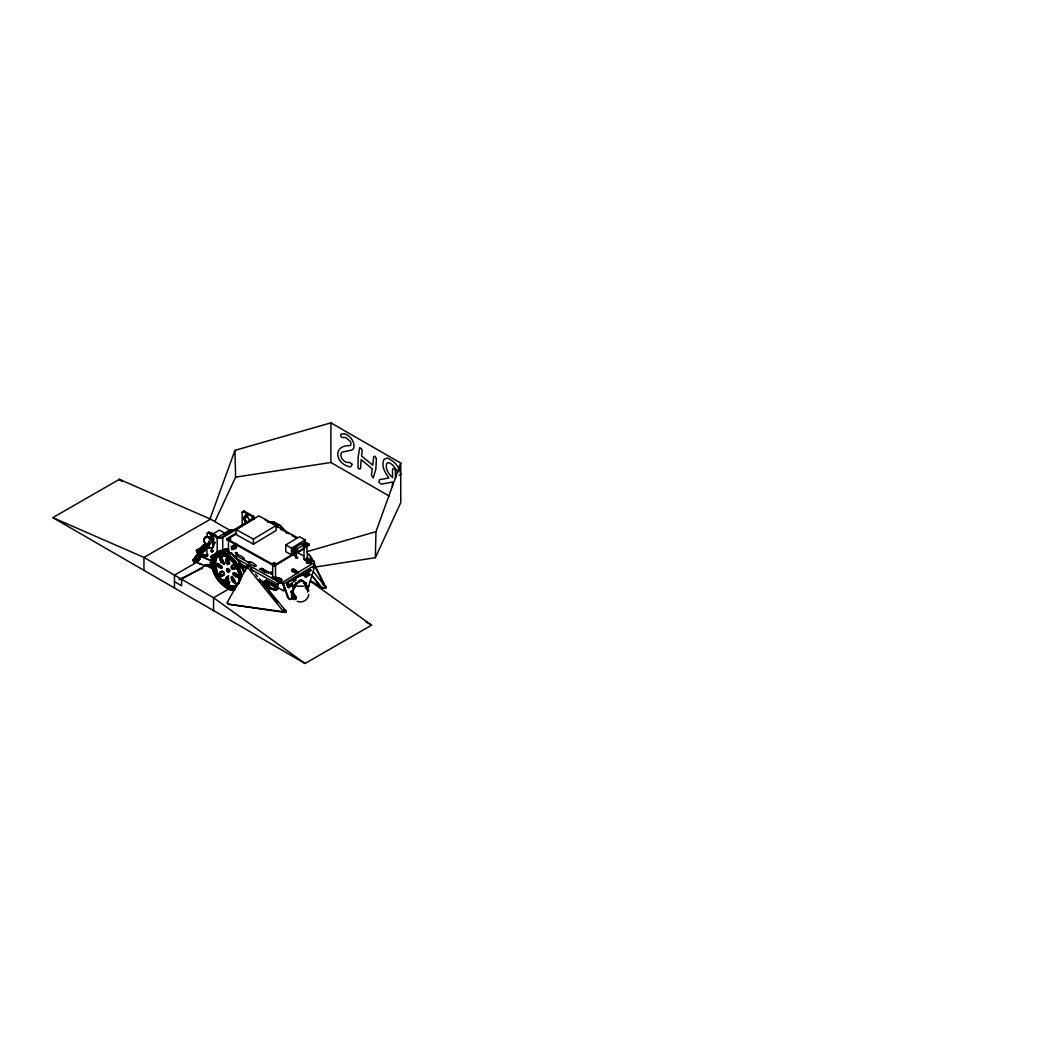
<?xml version="1.0" encoding="UTF-8"?>
<svg xmlns="http://www.w3.org/2000/svg" width="1056" height="1056" viewBox="0 0 1056 1056"><rect width="100%" height="100%" fill="white"/><g stroke="black" fill="none" stroke-linecap="round" stroke-linejoin="round"><path stroke-width="1.5" d="M297.99 572.959C292.235 563.904 287.522 573.25 297.99 572.471L313.764 562.914C314.292 557.212 315.018 569.356 314.107 566.24M194.119 559.244L194.41 560.591M201.577 547.232C200.891 551.76 205.867 548.143 201.604 547.206M202.633 547.378L204.481 545.992L205.55 547.76M203.544 545.926L203.108 547.655L203.28 546.889L205.009 547.642L204.336 548.724L206.62 546.506M195.254 560.96C198.304 558.941 194.119 561.686 196.416 560.921C194.819 562.069 197.3 560.96 194.977 559.601M223.806 574.741L223.819 572.735L222.262 571.824L219.859 572.603L219.622 575.164L221.39 576.14L222.922 575.982L224.4 572.392M233.772 564.287L231.634 565.805L231.396 568.366L232.28 568.973L234.696 569.171L236.174 565.594M310.147 581.249C313.13 581.077 322.978 591.373 325.525 587.426L313.843 564.458L314.147 561.224L313.777 565.079M236.544 532.91L226.776 538.784L226.776 539.629L274.362 566.042L274.375 565.29M286.823 584.562C288.512 588.812 298.399 575.652 294.043 580.721C297.792 579.229 293.212 581.671 296.102 579.968M392.436 486.552L392.515 482.024L381.348 484.163L378.906 482.354L379.447 479.688L388.872 477.985C385.097 472.811 380.767 465.643 384.107 459.228L387.328 458.014C393.888 460.838 399.96 467.095 400.739 474.461L399.247 475.332M205.762 544.302L207.055 544.46M304.854 575.969C304.22 578.648 309.408 575.467 308.893 573.712M311.045 570.306L310.372 569.712L302.914 574.266M205.696 545.886L206.171 547.549L206.078 546.493M315.638 566.993L375.355 557.7L375.962 531.643L400.739 463.069L330.898 422.862L234.973 450.344L209.946 519.064M294.202 599.293L295.324 599.201L295.746 596.904L295.944 598.871C298.676 597.445 287.324 587.717 293.555 592.574L292.908 598.95L294.862 599.636L295.284 597.736L292.076 592.126M212.929 543.484L208.943 537.583L205.181 537.108L203.966 541.266L205.669 545.107L203.94 541.028L204.046 538.718L206.752 536.765C210.923 537.781 213.721 542.467 213.088 546.638L212.098 548.143L208.415 547.919L211.53 548.302M267.934 572.616L261.809 568.643L264.634 570.214L261.413 568.999L260.093 569.488M196.825 560.248L196.627 560.947L196.825 560.248A2.059 1.214 59 0 0 198.554 560.644A2.059 1.214 59 0 0 198.832 558.914M203.016 547.338L204.442 545.926L203.095 545.371C201.34 545.556 200.561 550.057 202.409 547.615L198.7 553.344L199.808 554.73L201.498 554.704C202.132 552.394 210.078 547.43 204.811 545.371M209.51 542.744C207.491 541.306 208.573 544.328 209.444 542.282M208.718 542.467L209.431 542.256M210.659 542.942L210.289 544.249M204.046 538.718L205.696 536.804L207.412 536.474C211.517 537.596 214.236 542.19 213.602 546.335L212.612 547.84M213.708 544.064L213.088 546.638M266.534 588.403L276.738 589.789L277.57 583.704L279.233 582.278A5.28 3.049 0 0 1 281.569 582.252L283.193 583.48L289.054 599.042L291.971 598.871M215.12 536.342L216.269 535.524L214.17 534.349L213.919 535.286M200.086 557.185L200.191 555.707L212.758 561.752L211.332 560.419L199.478 556.129A1.65 0.977 59 0 1 199.043 555.852M206.738 544.619L206.791 543.8L206.95 544.658M206.514 548.038A2.059 1.214 59 0 0 207.623 546.744L208.613 546.44L207.504 544.21M228.914 539.603L226.776 539.629L236.544 533.768M273.042 564.089L274.006 563.191M228.07 539.378L229.548 540.778M295.271 553.199C292.723 552.842 296.96 548.473 296.446 551.839L297.871 552.473L297.475 548.671L304.22 544.711L303.758 548.909L297.792 552.499M203.557 546.44L203.478 546.889M285.701 611.569L284.711 612.454L228.703 604.256A1.624 1.584 -64.8 0 1 227.555 601.894L247.856 565.29L249.176 565.58L253.453 571.507M224.968 563.468L222.314 561.554L220.651 557.291L219.503 557.977L221.166 562.241L223.819 564.168L222.922 559.918L219.622 557.066L220.849 561.818L224.4 563.812M233.165 577.936L231.396 576.932L232.544 576.246L231.29 577.856L231.726 580.021L235.607 584.034L234.696 579.797L231.396 576.932L232.624 581.684L236.174 583.691M276.791 578.701L277.543 578.252L275.854 577.843M228.848 559.865L227.608 557.753L229.31 562.056L228.307 564.26L227.608 564.485L226.024 561.238L226.367 558.492L228.756 557.066L227.502 557.806L227.172 560.551L228.756 563.798L229.456 563.574M229.997 581.922L227.608 583.348L226.367 581.236L226.024 578.094L228.756 575.929L226.367 577.355L225.905 579.044L227.608 583.348L228.848 582.608L228.043 576.154M229.456 582.437L227.502 580.549L227.502 576.668L228.848 578.728M235.594 567.93L235.607 565.937L232.954 564.907M275.128 578.609L272.092 578.015L272.87 576.616M306.834 545.767L307.468 558.862L305.646 559.931L303.508 558.941M287.219 583.691C289.872 582.74 285.846 587.096 287.179 583.73M287.562 585.103C289.291 581.447 288.908 587.611 286.823 584.707M293.225 585.09C290.347 585.948 294.188 585.724 292.314 585.288C289.964 587.717 292.235 582.305 292.406 585.064M277.596 578.239C286.057 578.292 276.751 583.823 274.586 578.081L275.801 578.213L272.593 578.45L272.725 564.194M307.058 545.371L309.25 545.094L309.25 544.236L304.92 541.847M300.986 580.193L303.125 581.064L304.194 583.493L306.464 582.912L305.936 584.272M215.86 558.268L220.163 555.06L225.166 555.324M297.29 548.909L294.941 547.523L301.897 543.576M207.992 546.005L208.468 545.635M293.093 551.76L292.208 550.585L294.941 547.523M294.056 550.519C291.799 548.843 296.459 545.305 295.271 551.06M302.689 545.332L303.824 542.942M305.752 546.889C303.085 544.157 309.527 543.827 305.778 546.889M250.655 569.276L277.49 584.166C277.754 581.381 283.021 581.302 283.325 584.1L314.543 565.356L313.817 563.02L314.398 564.524M294.202 597.67L293.555 597.313M203.306 555.416L202.409 555.958A1.65 0.977 59 0 1 203.597 555.258L206.857 556.301L206.976 547.853M265.426 581.698L265.241 580.668M265.888 580.272L266.561 581.777L276.157 586.582M295.97 598.805L296.01 597.63M211.279 563.996L210.382 562.241L211.372 563.917M234.973 588.944L229.244 588.641C218.077 583.77 207.412 567.244 214.883 555.971M236.821 586.199L234.841 587.796L229.456 587.743C217.048 585.169 202.699 553.727 223.476 554.73C233.904 559.218 242.022 571.718 238.907 583.097M212.084 534.468L213.022 533.716L210.923 532.554L209.774 534.336M199.162 557.251L199.307 559.284L196.403 562.228L192.839 559.984L193.829 562.386M290.73 591.954L293 590.99L296.366 583.664L301.514 580.576L304.418 582.344L307.811 591.716M201.181 551.628L201.155 550.678M223.476 584.417C215.728 577.843 206.738 561.026 217.84 553.45C230.789 551.681 239.633 566.214 240.887 577.342M234.907 587.651L229.522 587.374C218.856 582.49 210.83 569.435 214.738 557.726L218.368 554.479L223.621 554.4L229.693 557.687L223.898 554.479M226.42 569.884C229.627 567.151 228.307 575.586 226.42 569.884L227.568 569.197M305.95 583.796L304.973 583.862L305.778 582.529M196.904 560.406L197.855 560.234M203.306 545.424L202.646 545.662L204.178 544.698L205.524 545.318L206.422 547.655M211.728 535.524L211.992 537.082L211.108 535.326M211.807 535.656C211.451 533.412 214.658 536.395 212.269 536.606M211.411 550.361L211.992 552.103L210.91 550.519M211.807 550.678L212.098 550.295M212.81 545.952L212.586 540.21M212.824 559.786L211.134 557.753L211.134 556.01L212.348 555.588L213.853 556.816M212.956 555.034L211.86 556.248L212.956 558.664L212.032 555.469L213.721 555.311M235.132 588.812L229.64 588.76C218.011 583.849 209.339 569.567 213.629 557.106M230.076 588.509C218.288 583.651 209.906 569.263 214.025 556.829M235.277 587.532L229.891 587.479C218.896 582.846 210.83 569.435 214.777 557.647L218.513 554.426L225.852 554.532M219.45 555.482L224.453 555.746C234.485 559.97 241.283 572.062 238.445 582.78L235.739 585.882L231.686 586.7C220.163 583.902 211.807 570.002 215.635 558.598L219.107 555.601L224.11 555.641C230.947 558.347 235.514 564.485 238.154 571.138M239.158 582.358L236.452 585.446L232.399 586.278C220.876 583.48 212.52 569.567 216.348 558.162L219.82 555.166L225.007 555.311M244.134 519.724L244.134 516.846L246.114 516.16L248.582 518.166L249.678 521.36M245.032 519.182L245.507 515.896L243.844 518.126L245.52 523.446L246.404 521.479L244.952 518.905L245.084 516.212M246.919 515.935L246.048 514.668L246.919 514.364M247.698 515.328L246.946 514.127L247.698 513.744M246.932 514.378L246.932 515.935M215.424 570.134C217.919 577.078 222.631 583.506 229.68 586.318L234.683 586.357L238.154 583.361L240.095 577.487L238.907 570.768L240.332 578.437L239.672 581.368M194.383 560.287L194.792 558.835L196.627 559.997M232.782 565.118L232.544 567.679L235.844 568.484M205.181 547.153C205.788 545.622 203.359 555.232 204.112 549.727L199.808 554.73M196.258 560.155L196.535 559.165M206.197 546.691L205.498 545.754L206.052 546.995M208.969 537.966L210.989 537.332L213.365 539.312L214.183 543.787M212.058 559.205L210.962 556.789L212.058 555.575M215.635 570.874L214.408 564.049L215.86 558.281M238.867 582.938L235.396 585.935L230.393 585.882C220.123 581.486 212.375 568.748 216.586 557.766M238.775 583.216C242.26 574.028 235.184 563.27 229.456 558.056M239.62 581.315C241.652 572.563 236.148 563.64 229.865 557.872L235.277 563.732L238.894 571.098M259.776 580.444C265.148 580.655 276.276 592.007 263.604 584.219M232.874 564.973L231.29 567.323L231.726 565.66L233.957 564.3M205.577 546.533C206.818 547.206 203.029 545.794 204.785 546.454M229.997 563.059L227.608 564.485L226.367 562.373L226.367 558.492L228.756 557.066M227.608 564.485L228.756 563.798L227.053 559.482L227.502 557.806M227.608 583.348L228.756 582.661L227.053 578.358L227.502 576.668M208.177 544.012L208.085 543.206M314.411 564.551L314.543 566.61L308.035 588.601M293 590.99C293.911 586.436 296.749 581.46 301.673 580.576L303.798 581.447L305.95 584.417C308.286 585.011 308.431 592.984 308.656 591.004L308.352 589.327L308.009 590.608M308.735 594.356C308.392 599.874 302.214 603.504 297.185 601.3M195.32 561.792L196.865 561.95C200.838 558.109 195.452 560.182 197.855 560.261M232.835 549.582C240.385 546.863 234.181 544.962 231.383 548.777M197.314 560.036L195.4 557.872L200.072 552.578L199.452 553.146M196.39 560.3L196.376 559.086M204.323 546.454L203.65 546.137L204.349 545.807M291.773 584.509L287.72 587.268M309.619 574.583L305.422 577.104M311.045 570.319C304.075 577.104 301.699 573.342 294.98 579.044M194.37 560.089L194.476 559.192M272.052 564.366L274.362 566.042L274.652 565.224M208.111 544.936C210.487 540.646 206.078 546.427 208.283 545.503M207.953 544.711L207.662 545.53L207.781 544.526M300.828 580.206L298.254 581.064L300.907 580.219L302.914 580.866L304.194 583.493L306.134 583.493L306.134 586.912M292.776 588.548L293.304 587.215M308.405 586.027L307.784 587.519L308.141 586.78M199.082 552.222C196.852 553.595 193.142 561.528 193.037 559.838M204.811 549.318L201.3 554.994L199.61 555.02L198.502 553.634L201.432 548.249M201.722 548.618L202 547.945M197.776 558.994L199.228 558.888M236.478 546.52L235.132 545.82L231.383 548.011M238.154 583.361L238.471 582.648M375.355 557.7L400.739 502.682L400.739 463.069M214.883 521.532L235.607 477.14L234.973 450.344M296.446 551.839L295.284 553.186M199.386 553.595L199.729 552.763M205.128 545.82L204.112 545.86M256.001 565.765C251.909 559.469 241.375 561.356 254.813 566.029M297.488 557.779L295.759 557.172M311.137 562.254L311.309 561L307.454 558.901M307.732 591.875L308.009 590.674M235.316 552.803C235.712 554.928 238.894 551.786 235.382 552.684M237.178 553.912L235.541 553.806M270.64 573.038C273.992 575.23 270.613 571.006 267.973 572.708M277.543 578.252L275.035 577.645L276.751 578.741L277.174 580.576L279.932 580.84M276.778 579.493L277.174 581.341L277.174 580.576M295.746 557.185L296.749 558.056M307.402 558.967L309.698 560.102L306.728 560.723L306.398 562.412L308.563 560.815L310.688 561.211L311.467 562.399M204.824 546.889L205.643 546.361M207.874 544.262L208.718 543.906M287.813 586.093L292.063 584.179M294.901 584.483L295.535 583.48M276.606 578.992L273.385 578.728M276.606 579.757L277.174 581.341M291.628 570.478L293.317 570.134L298.03 572.946M306.544 561.013C305.831 563.204 309.91 563.521 311.111 562.28M235.303 548.605L236.148 547.866M292.314 585.288L288.631 587.73L288.935 585.988M309.989 570.715L310.028 569.527M204.56 538.415L205.564 536.897L209.326 537.2L211.424 539.062L213.444 543.18M196.588 555.628L193.855 559.258M196.469 557.198L197.155 556.195L196.363 556.208M197.089 559.997L199.61 555.02M199.162 557.568L201.881 553.595L200.983 553.542M198.581 558.98L201.3 554.994L199.412 553.727M307.534 589.222L308.748 586.225M217.496 553.714L223.291 553.714C233.878 557.449 239.554 569.778 241.164 578.899M285.793 612.044L228.703 604.256M192.68 560.393L194.106 560.195C193.631 556.987 197.921 561.739 195.136 561.66M210.962 561.937C212.137 561.04 210.368 563.191 211.226 563.204M206.884 556.261L206.184 556.618M264.409 570.095L262.086 568.801M195.122 560.142L194.858 559.456M203.702 546.493C205.313 548.526 204.059 545.398 204.217 547.615M313.579 567.402L312.84 567.706M229.178 538.375C232.465 540.065 227.317 537.557 230.63 539.18C229.31 536.316 226.222 541.543 230.01 538.468M272.844 563.468C277.847 562.927 270.059 563.587 275.458 563.257M273.306 562.874C272.752 562.003 276.962 564.802 274.151 563.548M198.343 559.139L197.696 559.786M202.105 547.536L197.432 550.506L199.043 554.44M214.342 557.951L215.556 556.868M207.438 556.05L204.494 554.73A1.65 0.977 59 0 0 203.399 554.941M235.079 589.829L230.3 589.789C217.826 584.443 208.547 569.21 213.088 555.799L217.338 552.116L223.489 552.169C233.336 556.314 240.451 566.135 241.705 576.695C240.385 566.042 233.244 556.063 223.172 552.09L217.18 552.182L213.048 555.878C208.626 569.158 217.708 584.1 229.878 589.657L232.822 589.802M217.562 566.386L216.308 564.274L217.562 563.574L219.278 564.01L222.248 567.574L220.994 568.286L217.562 566.386L216.308 564.274L217.444 563.587L218.711 565.699L222.143 567.6M234.221 575.626L232.967 573.527L234.221 572.814L235.937 573.25L238.907 576.827L235.937 577.091L232.967 573.527L234.102 572.84L237.085 576.404L239.501 576.629M248.398 565.475L246.866 566.412L284.09 612.322M309.83 555.535C304.907 551.364 313.262 557.198 312.748 561.277M323.4 588.205L325.538 588.35L325.895 587.11L314.213 564.142M232.69 548.843L232.637 547.457L232.624 548.816L236.161 546.757M309.487 573.949L305.791 575.929L306.095 577.315M208.93 538.006L210.91 537.306L212.929 538.824M213.563 557.159L217.998 553.397L223.714 553.45L230.076 556.974M247.856 565.29L246.866 566.412L248.411 565.105L249.348 566.438L248.543 565.567M205.498 544.658L196.482 550.295L197.353 552.526L196.244 550.889L197.248 549.622L197.987 550.018L197.406 556.34M295.02 547.417L297.475 548.671M195.888 560.05L196.416 559.667L194.449 559.033M204.534 546.81L204.719 548.539L203.702 548.922M205.682 544.592L204.785 543.695L206.026 543.932M211.82 549.965L212.784 550.189M236.386 586.463L234.472 587.915L229.086 587.624L223.093 584.06M196.614 561.251L196.614 561.964C200.627 564.947 208.916 567.323 212.705 564.59L210.619 560.842L212.692 563.627L211.517 565.501L212.916 564.92M204.085 551.311L205.247 550.572M276.131 586.661L274.837 587.136L265.254 581.341M195.4 557.872L196.891 559.007M196.561 559.759L195.637 560.644M194.832 559.72L194.41 559.416M255.988 565.778L254.852 566.042M271.181 573.118C268.871 571.243 274.745 572.748 271.22 573.131M297.475 557.792L296.776 558.056M310.372 563.508L311.111 563.046M286.836 583.07L302.9 574.279M201.287 547.655L202.356 546.968M195.334 556.354L196.416 555.68M203.716 551.1L204.798 550.427M195.796 556.512L196.706 555.68M200.574 554.347L201.881 553.595M198.066 559.35L199.109 558.664M198.224 559.957L199.307 559.284M230.498 538.494L228.215 539.392M203.729 544.975L204.389 544.738M277.53 584.021C285.397 578.45 285.344 594.792 288.116 598.211L290.347 599.544L291.456 599.135L290.783 598.765M206.976 536.738L207.425 533.293M242.18 526.706L242.18 512.411L243.078 511.87A1.65 0.977 59 0 1 244.279 511.183L253.295 516.199L254.232 518.641L221.628 538.27L217.193 537.887L208.164 532.871A1.65 0.977 59 0 0 206.976 533.557M208.164 532.871L209.062 532.33L218.09 537.346L220.942 537.636L252.965 518.43L252.397 516.74L243.368 511.724A1.65 0.977 59 0 0 242.18 512.411M243.368 511.724L244.279 511.183M212.322 534.31L219.331 530.099L224.677 533.069L224.677 535.999M210.844 535.814L211.741 535.273M246.048 514.668L246.946 514.127M247.474 515.46L248.371 514.919M214.54 535.933L215.107 535.537L213.602 534.692M243.844 518.126L244.741 517.585M217.668 537.28L230.234 529.795L235.356 529.69L230.234 529.795L234.656 530.125L231.7 529.888L224.11 534.323M205.154 545.094L204.666 545.384A2.059 1.214 59 0 1 206.026 544.46A2.059 1.214 59 0 1 207.623 546.744M217.193 552.314L217.193 537.887L218.09 537.346L222.71 537.821L222.71 550.07M252.397 516.74L253.295 516.199L254.483 517.994L253.414 519.38L252.476 518.852L253.202 517.783L252.397 516.74L252.397 519.948M203.24 548.566L207.002 546.454M214.922 542.243L213.682 544.328C212.546 544.46 213.787 537.926 209.708 538.006M236.082 529.518L258.839 515.843L276.157 525.452L276.157 530.508L253.4 544.17L236.082 534.56L236.082 529.518L253.4 539.114L276.157 525.452M213.259 544.289L213.827 544.21M199.65 555.641L200.719 555.007L202.211 556.802M203.597 555.258L204.494 554.73M210.844 550.836L211.741 550.295M196.02 560.551L193.882 562.412M197.498 559.904L199.003 559.007M212.269 551.628L213.167 551.087M205.009 556.076L207.755 554.413M205.788 556.472L206.686 555.931M206.976 555.786L207.874 555.245M195.65 561.158L197.498 562.716L198.198 562.28L197.432 561.185M210.962 556.789L211.86 556.248M199.835 563.97L200.944 563.68L200.231 564.102M222.209 550.638L225.482 548.671L228.98 550.11M231.172 546.718L236.636 543.444M227.093 549.556L227.08 549.173A1.769 1.043 59 0 0 225.905 549.41M231.686 549.503L236.491 546.216M211.741 561.752L210.131 562.729M214.408 564.049L215.12 563.614M225.905 560.182L227.053 559.482M229.601 558.848L226.512 560.696L229.218 562.201M236.518 556.024L237.178 555.786M228.796 571.204L229.944 570.517M225.905 579.044L227.053 578.358M305.237 539.906L291.522 548.156L291.522 554.888L285.754 551.681L285.754 544.949L299.468 536.712L305.237 539.906L305.237 543.946M304.92 542.692L309.25 545.094L274.362 566.042L274.362 565.198L297.013 551.588M305.237 546.652L309.25 544.236M265.175 580.945L266.231 580.338M272.593 578.45L274.177 578.543M269.676 586.753L268.712 587.044L276.738 589.789L278.15 587.836L277.583 583.704M275.167 585.288L265.624 580.444M277.49 584.166L278.85 583.07M305.422 575.296L307.322 574.16M296.38 583.546L301.91 580.219M292.327 590.621L290.73 591.571L292.446 592.363M304.867 583.862L306.464 582.912M291.416 592.337L291.733 598.963L291.06 598.594L292.697 598.316M305.514 588.39L305.91 583.928M283.892 609.761L285.793 610.79L285.886 612.018L283.998 612.282L285.688 612.15L285.978 611.068L259.604 579.11M310.913 574.688L321.182 587.36L323.083 588.02M195.439 561.158L195.518 560.208M310.636 581.368L371.606 625.178L305.026 663.472L52.8 517.638L119.394 479.345L210.54 519.13L229.957 530.376M210.54 519.13L143.959 557.423L52.8 517.638M198.554 561.251L174.464 575.111L174.464 588.166M207.108 564.577L181.606 579.242L181.606 585.776L174.464 581.632M230.551 587.981L213.55 597.762L143.959 557.423L143.959 570.478M231.37 553.898L231.911 553.001M276.791 579.467L279.761 578.86L281.53 580.391M216.308 564.274L217.562 563.574M220.994 568.286L222.248 567.574L220.994 565.475M232.967 573.527L234.221 572.814M237.653 577.526L238.907 576.827L237.653 574.715M178.913 579.52L202.58 568.22M295.812 584.021L295.957 583.202M222.71 537.821L217.193 537.887M230.248 540.184L230.446 539.141M195.373 561.29L196.218 561.33M304.682 544.025L306.412 544.342L304.682 544.447M199.756 552.908L201.3 554.994M198.502 553.634L199.386 553.344M306.847 551.707L375.962 531.643M212.045 547.998L208.824 547.523L212.599 547.853M309.87 562.861L306.464 561.99M297.251 586.172L303.824 586.186M304.709 559.548L305.831 559.469M296.34 557.41L297.568 558.096L295.918 558.294M199.016 560.182L199.94 559.126L199.214 557.436M291.799 598.343L294.532 599.108M226.776 539.629L230.419 539.141M235.607 477.14L330.898 462.488L389.334 496.122M307.441 545.318L309.25 545.094L307.375 545.002M305.435 559.324L306.715 560.736L305.976 559.865M223.819 572.735L221.166 571.705L219.503 574.134L219.952 572.458L222.314 571.019L221.008 571.916L220.757 574.477L224.07 575.296M199.98 555.073L200.719 555.007M206.62 547.127L208.613 546.44L208.032 546.124L208.56 546.678M197.947 559.812L199.94 559.126L198.884 560.129M271.22 573.896L270.494 573.289M272.369 564.01L272.593 564.986L273.94 564.696M272.593 564.986L273.768 565.224M209.933 538.085L212.467 540.065M195.822 558.98L195.03 558.65M304.762 559.878L304.709 559.165M212.678 565.052L207.398 564.472M303.851 542.929L304.537 543.127M217.932 554.73L225.72 554.453M267.63 521.981L273.425 521.902L280.144 525.439L286.638 532.594M212.784 536.54L211.82 535.696M207.491 547.457L208.336 547.206L207.834 546.401M212.784 551.562L211.82 550.717M217.589 553.714L223.001 553.621C233.376 557.647 239.831 568.339 240.742 579.163M203.425 550.73L204.23 550.73M267.604 521.928L273.742 521.994L280.566 525.769L286.704 532.528M233.917 586.978L236.188 586.991M242.972 559.442C247.447 559.033 237.296 552.922 236.372 555.799M232.624 564.973L235.607 565.937M245.018 516.133L248.134 517.678M292.512 554.017C294.558 557.066 299.416 554.506 293.911 553.186M237.626 555.047L236.359 555.733M237.23 555.786L238.009 555.179M273.385 565.25L274.362 566.042M266.693 572.629L267.96 571.877L261.782 568.366L260.093 568.709L266.31 572.497L267.973 571.943M232.426 588.522L229.68 588.377L223.489 584.773L218.671 579.401M305.078 559.667L303.838 558.994M267.709 571.652L268.792 572.524M295.205 555.456L296.538 554.783M271.867 588.76C273.768 591.65 279.272 587.968 277.952 588.799L275.906 589.895C262.997 587.598 275.246 584.879 264.264 582.173M223.476 554.73L229.086 557.753M196.957 560.749L197.512 560.195L197.498 562.716M267.709 572.431L269.386 572.854M274.732 577.17L275.603 577.368L275.458 564.604M211.451 541.9L212.428 542.216L211.728 540.58L212.441 542.256M275.537 578.371L276.751 578.741M274.969 577.394L275.801 578.186M294.518 578.754L293.977 580.417L294.703 580.8M236.399 555.826L248.2 562.135M292.895 598.33L293.555 598.567L292.631 598.858M321.182 587.36L324.799 588.35L326.014 587.519L313.513 571.824M307.111 563.363L307.111 562.584M307.111 559.416L308.563 560.05L307.283 559.178M227.555 601.894L227.66 601.933A1.624 1.584 -64.8 0 0 228.796 604.309M306.451 559.772L307.481 560.274L306.623 559.403M275.128 525.703L277.966 527.406L275.194 525.769M223.502 562.703L220.651 557.291M235.277 582.582L232.426 577.17L235.382 582.674M228.994 584.971L226.499 583.546L228.888 584.879M234.313 568.643L232.544 567.679L231.396 568.366L233.165 569.329M222.526 575.454L220.757 574.477L219.622 575.164L221.39 576.14M264.541 519.433L297.713 537.834M274.639 525.888L277.517 527.485M280.408 529.082L283.285 530.68M286.176 532.29L289.054 533.887M291.944 535.484L296.261 537.887M304.656 543.629L305.844 544.289M301.66 543.404L304.273 544.896M302.597 544.87L304.973 546.19M247.051 515.645L247.79 516.054L247.091 515.645M302.452 548.341L303.653 549.001M285.754 544.949L291.522 548.156M294.162 549.925L295.35 550.585M296.617 552.064L303.745 556.024M306.596 557.608L313.724 561.568L313.764 563.68M292.103 551.166L294.492 552.486M293.911 553.951L296.498 555.456M307.296 561.568L311.124 563.693M306.676 562.109L309.223 563.534M313.87 566.227L314.543 566.61M309.685 570.979L310.372 571.349M308.26 575.23L308.946 575.599M302.544 575.269L303.217 575.652M310.49 581.038L323.545 588.205L325.736 588.086L325.895 587.11M291.918 570.966L295.218 572.801M226.776 538.784L274.362 565.198M305.778 582.912L306.464 583.295M212.454 534.059L210.368 533.768L209.062 532.33A1.65 0.977 59 0 0 207.966 532.554M209.774 533.24L210.368 533.57L209.062 532.33M212.573 537.2L211.847 536.791L212.573 537.2A3.709 2.191 59 0 0 211.424 536.976M211.86 537.068L214.117 538.903M291.1 583.889L291.773 584.272M282.335 580.048L278.678 578.015L279.761 578.86M288.209 583.849L288.961 584.258M291.086 585.512L291.826 585.922M265.122 572.603L260.383 569.21M228.122 552.433L230.512 553.753L227.106 551.773M282.652 583.73L283.325 584.1M288.248 587.255L288.935 587.624M236.465 558.545L279.233 582.278L279.233 583.044A5.28 3.049 0 0 1 281.569 583.018L297.343 573.157M282.652 584.984L283.325 585.354M239.356 563.006L247.83 567.706M241.864 565.435L244.675 566.993M239.818 565.052L246.827 568.946M266.561 580.14L275.497 585.103M265.505 580.8L283.919 591.03L283.919 586.687M233.27 564.445L235.976 565.95M242.735 569.699L245.441 571.19M262.984 583.11L269.372 586.661M211.715 561.99L210.896 561.99L211.121 563.086M209.933 566.504L212.652 568.009M204.956 564.775L214.474 570.055M227.093 582.463L229.35 583.717M219.622 557.066L221.39 558.056M119.077 479.53L121.915 481.166M365.891 621.878L371.606 625.178M119.394 479.345L122.219 480.995M280.738 526.601L286.453 532.858L280.751 526.535M280.46 526.944L283.021 529.756M233.059 555.245L236.61 559.073M211.438 536.765L213.048 537.728M274.362 578.662L276.553 580.021L274.573 578.714M306.623 559.693L303.983 559.601L303.983 547.628M221.641 556.75L222.526 557.37M305.026 663.472L213.55 597.762L213.55 610.817M280.513 579.031L280.738 578.424M272.54 576.814L273.029 577.54M198.198 562.28L197.406 561.264M211.675 539.814L212.771 542.018L211.636 539.761M284.5 610.196L285.41 611.107M200.02 552.578L199.28 551.932L199.597 553.304M193.631 559.865L194.528 560.749M275.405 586.12L277.49 588.232L274.837 585.486L275.55 586.516L274.837 587.136L275.246 585.856M229.68 556.67C235.62 562.082 240.544 569.25 240.9 577.54M233.072 555.179L238.801 561.475L242.801 569.422M223.872 579.797L225.852 581.975M238.524 561.224L242.774 569.369M223.819 579.77L225.72 581.909M208.534 544.447L207.715 543.682M200.152 556.248L201.142 557.436M322.436 583.612L325.525 587.426M312.286 575.744L321.526 587.162M255.499 574.042L257.558 576.576M259.261 579.322L261.32 581.856M263.366 584.39L266.455 588.205M268.501 590.74L277.741 602.144M201.419 549.358L202.528 550.744M235.369 574.939L234.102 572.84M218.711 565.699L217.444 563.587M207.517 546.652L208.058 547.457L207.689 546.533M205.326 543.444L204.93 542.269L205.352 543.563M398.046 472.164L392.885 465.208L390.218 463.241L387.829 462.66L386.707 463.426C384.965 468.732 388.634 474.21 392.568 477.523L392.515 470.131L392.938 468.679L394.165 468.666L395.406 470.527L395.538 478.408M305.514 585.394L304.973 584.087M245.388 520.001L246.404 521.479L245.507 522.02L244.49 520.542M310.2 557.291L311.652 560.155M239.092 563.152L241.045 567.032L239.158 563.231M238.96 563.257L240.808 566.914M219.978 573.382L221.509 576.431M217.747 573.395L219.846 577.566L217.721 573.368M215.305 573.382L217.919 578.556M235.528 564.01L237.191 567.336M206.369 546.533L206.606 548.592L205.537 549.265L205.616 548.117M211.754 541.213L212.032 542.111M238.168 570.346L238.577 571.349M216.85 569.936L216.269 566.98M307.177 559.337L306.834 557.885L307.415 558.637M276.025 577.46L275.458 576.734L276.078 577.698M272.092 578.015L272.065 577.315L273.332 578.398M240.464 572.827L240.979 575.467M240.504 572.695L240.992 575.428M230.974 530.191L231.013 532.462M197.987 550.018L198.013 552.275M235.594 582.028L235.607 584.034M223.806 562.148L223.819 564.168M330.898 422.862L330.898 462.488M310.688 560.446L310.688 561.211M305.461 583.11L305.461 586.529M297.726 571.811L297.726 572.576M297.304 557.066L297.304 557.832M296.274 554.492L296.274 555.271M294.875 555.337L294.875 556.103M293.317 569.369L293.317 570.134M272.197 572.154L272.197 572.92M270.798 572.986L270.798 573.751M261.782 568.366L261.782 569.131M255.829 565.066L255.829 565.831M254.43 565.897L254.43 566.663M253.4 539.114L253.4 544.17M249.902 561.779L249.902 562.544M243.936 558.466L243.936 559.231M236.927 552.578L236.927 553.344M236.227 545.939L236.254 547.523M234.802 545.952L234.802 546.718M228.466 540.487L228.466 552.473M227.08 549.173L227.08 549.952M225.482 548.671L225.482 549.437M220.981 557.568L220.981 560.736M209.128 545.16L209.128 547.114M228.518 571.93A1.94 1.135 59 0 1 226.789 569.316A1.94 1.135 59 0 1 228.716 569.039M229.046 569.448A1.94 1.135 59 0 1 229.046 571.93M215.002 542.678A3.709 2.191 59 0 1 214.645 543.312M376.411 458.621L375.844 469.247L373.217 477.88L371.408 475.332L372.28 468.943L361.205 459.637L360.558 468.006L359.938 469.22L358.037 468.112L358.116 457.367L359.74 447.586L361.627 448.958L362.155 450.991L361.601 456.02L372.768 465.208L373.666 456.641L374.972 456.179L376.411 458.621M351.991 464.218L351.344 466.264L349.787 466.858C335.016 463.584 332.35 444.721 350.526 445.619L351.067 443.269L350.288 441.408L346.051 437.646A17.173 9.926 59.9 0 0 342.619 437.672L340.824 436.524L340.718 434.623A13.226 7.656 59.9 0 1 345.589 434.056C350.803 436.379 355.344 442.609 353.654 448.457L351.991 450.028L341.774 452.192C338.356 456.614 344.758 464.02 349.787 462.33L351.991 464.218M209.141 541.187L209.088 541.873L209.075 541.147M296.063 582.516L295.231 585.38L293.212 587.598L293.964 588.02A4.132 2.336 -61 0 0 296.815 582.938L296.063 582.516M219.754 550.625L217.034 553.054L219.912 550.572L226.063 550.625C235.013 554.387 241.784 562.914 243.778 572.352C241.745 562.808 234.894 554.149 225.746 550.546L219.754 550.625M197.934 561.277L196.799 561.396L197.934 561.277M222.71 571.507L220.176 572.167L222.71 571.507M274.798 523.129L278.203 525.122L274.798 523.129M208.375 547.879L207.517 547.153L208.322 547.866M211.292 539.959L210.395 539.233L211.292 539.959M231.911 567.732L232.333 568.603L231.911 567.732M224.083 582.278L222.262 580.272L224.004 582.239M246.629 523.314L246.259 522.1L246.629 523.314"/></g></svg>
